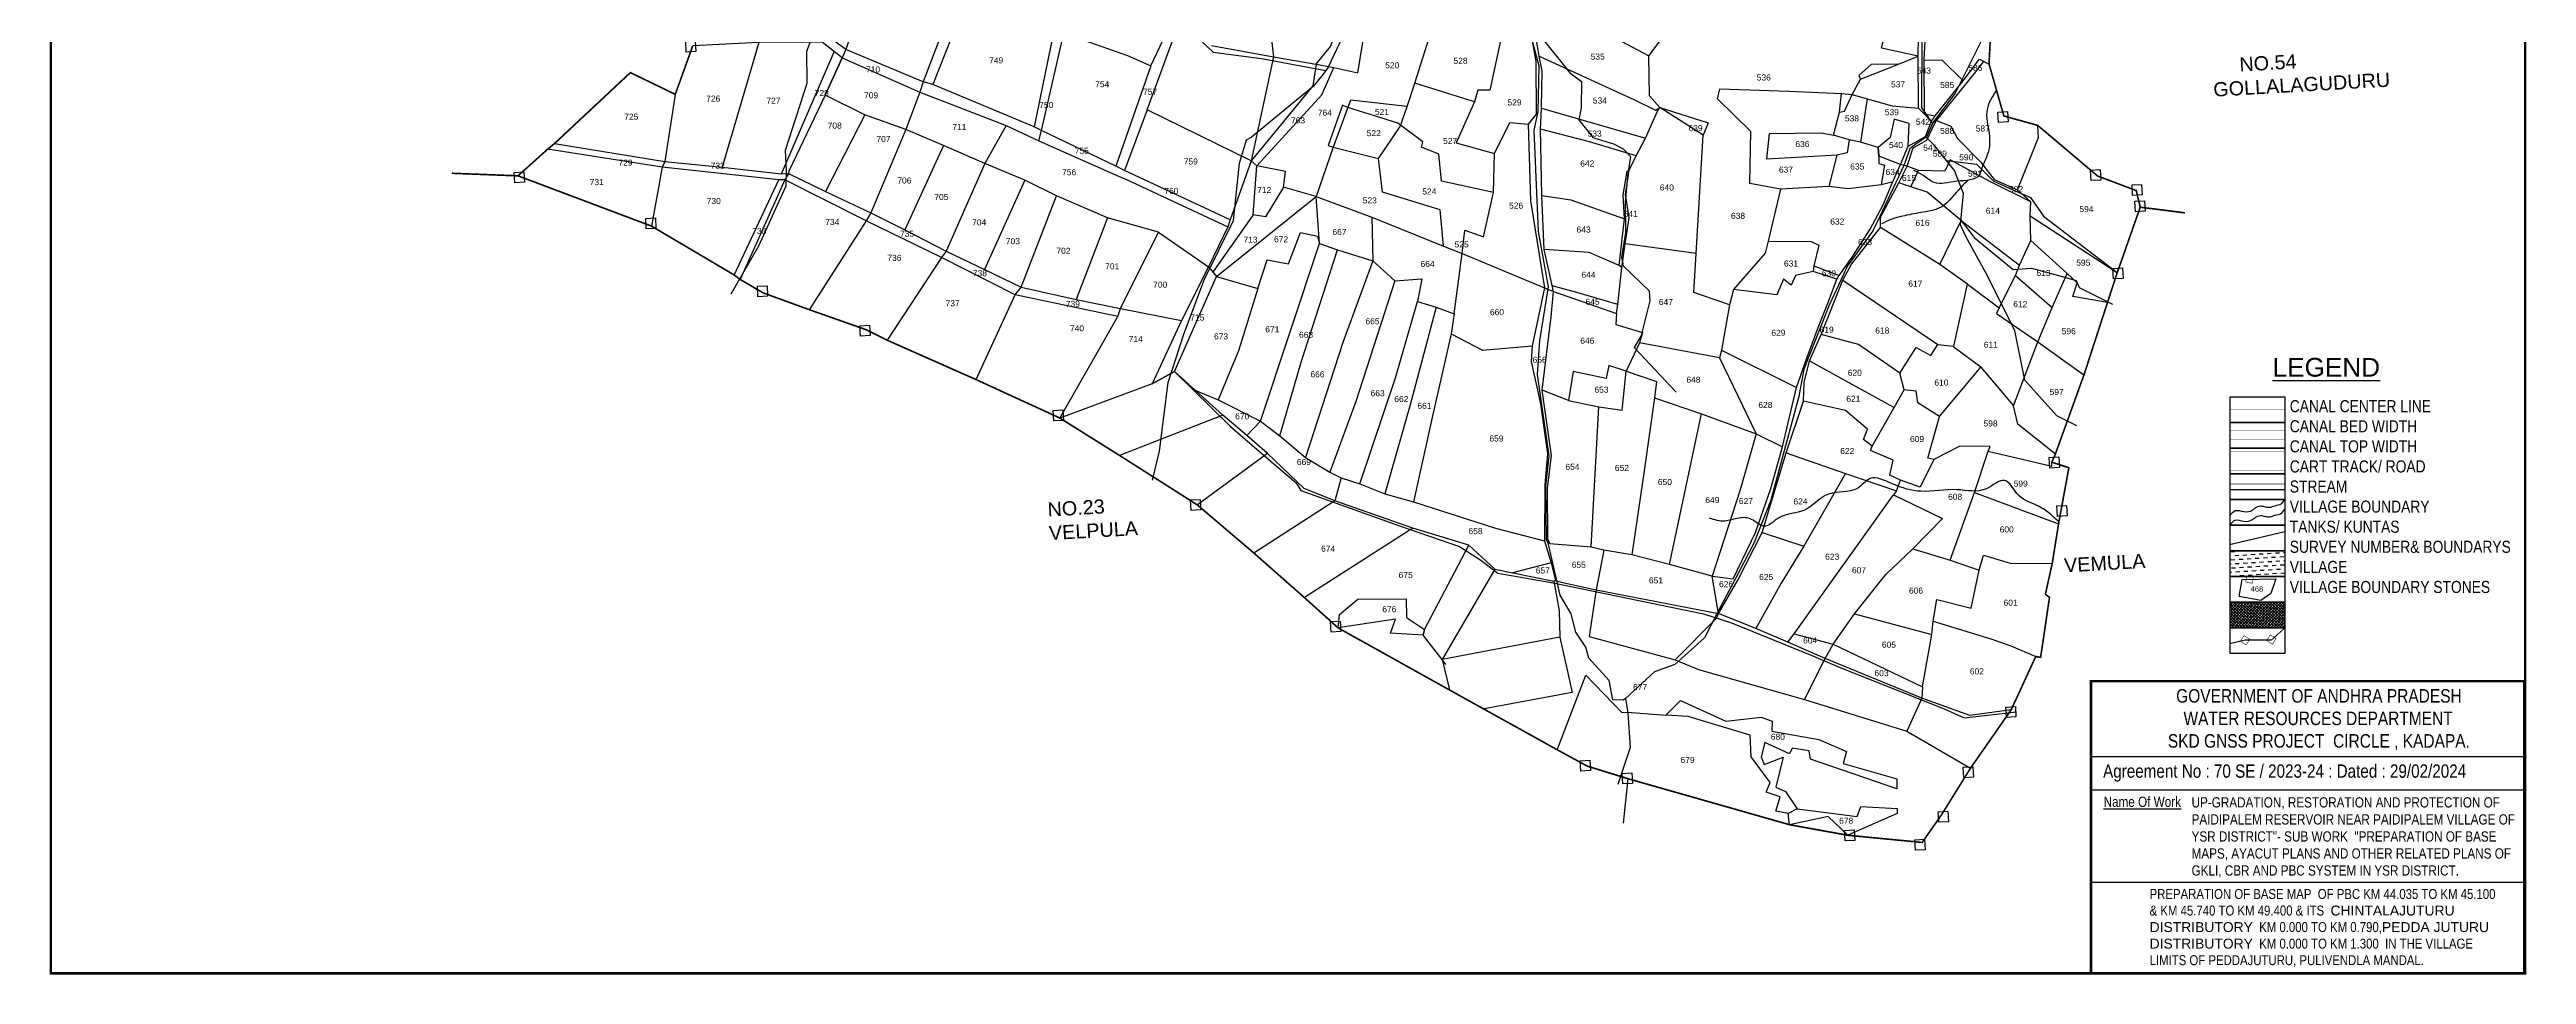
# Model space of a CAD drawing. Header units: inches. Extents: x 204001 to 210143, y 1590320 to 1597199.
# Drawn here: x 204001 to 210143, y 1590320 to 1592616 of the extents above; entities that cross this region are included whole.
import ezdxf
from ezdxf.enums import TextEntityAlignment as Align

# ---------------------------------------------------------------- set-up
doc = ezdxf.new("R2010")
doc.units = ezdxf.units.IN
doc.header["$LTSCALE"] = 15
doc.header["$MEASUREMENT"] = 0
doc.linetypes.add('ACAD_ISO02W100', pattern=[15, 12, -3])
doc.linetypes.add('HIDDEN2', pattern=[0.1875, 0.125, -0.0625])
for name, color, linetype in [('CANAL1', 7, 'Continuous'), ('FRAME 025', 7, 'Continuous'), ('PAPER SIZE', 5, 'Continuous'), ('PLOT NO', 7, 'Continuous'), ('PLOT NOS', 7, 'Continuous'), ('PLOTS', 7, 'Continuous'), ('ROADS', 1, 'Continuous'), ('STREAM', 4, 'Continuous'), ('TABLE', 7, 'Continuous'), ('tank', 4, 'Continuous'), ('text2', 7, 'Continuous'), ('TITLEBLOCK', 7, 'Continuous'), ('VILLAGE', 7, 'Continuous'), ('VILLAGE BOUNDARY', 5, 'Continuous'), ('VILLAGE BOUNDARY STONES', 1, 'Continuous'), ('VILLAGE BOUNDRY', 5, 'Continuous'), ('VILLAGE STONES', 240, 'Continuous')]:
    doc.layers.add(name, color=color, linetype=linetype)
doc.styles.add('A', font='arial.ttf')
doc.styles.add('ARIALN', font='ARIALN.TTF')
doc.styles.get("Standard").update_dxf_attribs({"font": 'arial.ttf'})
doc.linetypes.add('DOTS', pattern='A,1e-06,-3,["●",Standard,S=3,R=0,X=-1.25,Y=-1.25],-3', length=6.000001)

msp = doc.modelspace()

# ---------------------------------------------------------------- hatches: boundary and pattern name
at = {"layer": 'tank'}
h = msp.add_hatch(dxfattribs=at)
h.set_pattern_fill('DASH', color=256, scale=80.873786, angle=3.54054, style=0)
h.set_pattern_definition([(3.5405362, (-305289.117, 461760.44), (9.46563631, 10.7142203), [10.1092232, -10.1092232])])
h.paths.add_polyline_path([(209408, 1591371.4), (209543.8, 1591371.4), (209543.8, 1591307.7), (209408, 1591307.7)])
at = {"layer": 'VILLAGE', "linetype": 'Continuous'}
h = msp.add_hatch(dxfattribs=at)
h.set_pattern_fill('SACNCR', color=256, scale=54.320212, angle=1.53032, style=0)
h.set_pattern_definition([(46.53031993, (-305289.1175, 461760.4397), (-3.695837926, 3.503504088), []), (46.53031993, (-305285.518, 461760.536), (-3.695837926, 3.503504088), [0, -5.092519894])])
h.paths.add_polyline_path([(209408, 1591244), (209543.8, 1591244), (209543.8, 1591180.3), (209408, 1591180.3)])

# ---------------------------------------------------------------- linework, layer by layer
at = {"color": 5, "const_width": 5.82}
msp.add_lwpolyline([(204003.7, 1596785.8), (210140, 1596785.8), (210140, 1590323.1), (204003.7, 1590323.1)], close=True, dxfattribs=at)
at = {"layer": 'CANAL1', "color": 1, "linetype": 'HIDDEN2', "ltscale": 100, "const_width": 0.666, "elevation": 9.9}
msp.add_lwpolyline([(209408, 1591721.6), (209543.8, 1591721.6)], dxfattribs=at)
at = {"layer": 'CANAL1', "color": 5, "ltscale": 100, "const_width": 0.666}
for points, elevation in [([(209544.6, 1591670.8), (209408.8, 1591670.8)], 0.8), ([(209543.8, 1591647.9), (209408, 1591647.9)], 9.9)]:
    msp.add_lwpolyline(points, dxfattribs=dict(at, elevation=elevation))
at = {"layer": 'CANAL1', "color": 1, "ltscale": 100, "const_width": 0.666, "elevation": 9.9}
for points in [[(209543.8, 1591617.5), (209408, 1591617.5)], [(209543.8, 1591570.9), (209408, 1591570.9)]]:
    msp.add_lwpolyline(points, dxfattribs=at)
at = {"layer": 'FRAME 025', "lineweight": -3, "elevation": 9.1}
for points in [[(209062.8, 1590861.5), (210137.6, 1590861.5)], [(209062.4, 1590778.5), (210137.1, 1590778.5)], [(209060, 1590549.5), (210134.8, 1590549.5)]]:
    msp.add_lwpolyline(points, dxfattribs=at)
at = {"layer": 'PAPER SIZE', "color": 5, "const_width": 6.4, "elevation": 9.1}
msp.add_lwpolyline([(210137.6, 1590323.5), (209062.8, 1590323.5), (209062.8, 1591048.2), (210137.6, 1591048.2)], close=True, dxfattribs=at)
at = {"layer": 'PLOT NO', "elevation": 9.9}
for points in [[(209408, 1591753.4), (209543.8, 1591753.4), (209543.8, 1591689.7), (209408, 1591689.7)], [(209408, 1591689.7), (209543.8, 1591689.7), (209543.8, 1591626.1), (209408, 1591626.1)], [(209408, 1591626.1), (209543.8, 1591626.1), (209543.8, 1591562.4), (209408, 1591562.4)], [(209408, 1591562.4), (209543.8, 1591562.4), (209543.8, 1591498.7), (209408, 1591498.7)], [(209408, 1591498.7), (209543.8, 1591498.7), (209543.8, 1591435), (209408, 1591435)], [(209408, 1591435), (209543.8, 1591435), (209543.8, 1591371.4), (209408, 1591371.4)], [(209408, 1591371.4), (209543.8, 1591371.4), (209543.8, 1591307.7), (209408, 1591307.7)], [(209408, 1591307.7), (209543.8, 1591307.7), (209543.8, 1591244), (209408, 1591244)], [(209408, 1591244), (209543.8, 1591244), (209543.8, 1591180.3), (209408, 1591180.3)], [(209408, 1591180.3), (209543.8, 1591180.3), (209543.8, 1591116.7), (209408, 1591116.7)]]:
    msp.add_lwpolyline(points, close=True, dxfattribs=at)
msp.add_lwpolyline([(209430.7, 1591258.2), (209437.7, 1591300.2), (209521.5, 1591302.1), (209509.4, 1591265.3), (209484.1, 1591248.4), (209430.7, 1591258.2)], dxfattribs=at)
at = {"layer": 'PLOT NO', "color": 4}
for points in [[(209408, 1591459.3, 9.9), (209420.5, 1591471.3, 9.9), (209442.3, 1591468.8, 9.9), (209463.6, 1591472.8, 9.9), (209469.8, 1591477.9, 9.9), (209484.2, 1591482.8, 9.9), (209495.6, 1591480.9, 9.9), (209506.7, 1591479.8, 9.9), (209515.2, 1591482.5, 9.9), (209532.8, 1591487.2, 9.9), (209543.8, 1591498.7, 9.9)], [(209408, 1591435.5, 9.9), (209420.5, 1591447.5, 9.9), (209442.3, 1591444.9, 9.9), (209463.6, 1591449, 9.9), (209469.8, 1591454.1, 9.9), (209484.2, 1591459, 9.9), (209495.6, 1591457.1, 9.9), (209506.7, 1591455.9, 9.9), (209515.2, 1591458.6, 9.9), (209532.8, 1591463.4, 9.9), (209543.8, 1591474.9, 9.9)]]:
    msp.add_spline(points, degree=3, dxfattribs=at)
at = {"layer": 'PLOTS'}
for points in [[(208667.7, 1592437.7), (208649.5, 1592456.1), (208635, 1592469.9), (208634.3, 1592598.7), (208635, 1592647.6), (208625.8, 1592691.5), (208627, 1592849.3), (208625.8, 1592856.3), (208554.1, 1593085.2), (208489.7, 1593229.2), (208440.7, 1593281.1), (208287.9, 1593435.9), (208281, 1593445.4), (208217.1, 1593580.9), (208212.8, 1593593.7), (208184, 1593608.6), (208133, 1593659.2), (208081.5, 1593692.5)], [(207141.6, 1592579.1), (207177.3, 1592623.2), (207229.6, 1592760.3), (207275.8, 1592889.4), (207289.1, 1593000.8), (207360.7, 1593108.8), (207393.9, 1593162.9), (207468.3, 1593251.8), (207516.1, 1593314.3), (207554.6, 1593358.2), (207570.3, 1593397.1), (207581.9, 1593421.5), (207604.5, 1593457.5), (207615.2, 1593483.2), (207626, 1593506.3), (207632.4, 1593555.8)], [(207457.6, 1592127.9), (207449, 1592217.4), (207306.3, 1592261.8), (207295.9, 1592345.1), (207350.3, 1592424.4), (207367.7, 1592474.5), (207386.6, 1592531.7), (207422.2, 1592644.4), (207431.2, 1592673.7), (207471.2, 1592731.1), (207469.6, 1592766.5), (207492.7, 1592787.2), (207496, 1592847.4), (207507.5, 1592889.3), (207509.9, 1592909.7), (207475.2, 1592936), (207514.9, 1593059.3), (207540.8, 1593132.6), (207595.7, 1593245.5), (207605.2, 1593282.6), (207637.1, 1593290.5), (207557.2, 1593343.7)], [(206928.8, 1592192.9), (206666.6, 1592315.6), (206645.2, 1592325.8), (206460.4, 1592414.6), (206442.1, 1592424.1), (206190.9, 1592528.5), (206167.2, 1592535.1), (205975.2, 1592615.4), (205935.7, 1592644.9), (205973, 1592895.9), (206035.8, 1593168.7), (206047.2, 1593220.1)], [(206198.8, 1593162.5), (206068.6, 1592906.9), (206002.9, 1592699.4), (205975.2, 1592615.4), (205966.2, 1592594.6), (205924.5, 1592502.1), (205834.3, 1592313.8), (205833.2, 1592307.6), (205823.9, 1592292.5), (205713.7, 1592044.8)], [(206371.1, 1593034.3), (206282.9, 1592837.1), (206197.6, 1592615.7), (206167.2, 1592535.1), (206158.6, 1592509.6), (206124.4, 1592417.1), (206037.6, 1592210.3), (206025.9, 1592190.4), (205884.6, 1591970)], [(205789.1, 1592929.9), (205759.9, 1592633.2), (205668.9, 1592323.7)], [(206543.4, 1592904.5), (206490.4, 1592657.4), (206442.1, 1592424.1)], [(207367.7, 1592474.5), (207226.5, 1592489.8), (207184, 1592373.5), (207141.5, 1592251.1), (207060.6, 1592273.8), (207065.5, 1592312.6), (206994.7, 1592326.7), (206980.5, 1592339), (206722.7, 1592465.5), (206806, 1592693), (206800.6, 1592797.3), (206812, 1592847), (206841.7, 1592883.7), (206860.3, 1592877.6), (206892.2, 1592908.7)], [(206305.8, 1592830.1), (206270, 1592727.6), (206190.9, 1592528.5)], [(206453.7, 1592389.3), (206460.4, 1592414.6), (206516.3, 1592655.8), (206564.4, 1592889.3)], [(207071.9, 1592820.2), (207021.7, 1592717.1), (207035.6, 1592597.4)], [(206270, 1592727.6), (206490.4, 1592657.4), (206516.3, 1592655.8), (206674, 1592601), (206732.1, 1592575.1), (206793.7, 1592705.7)], [(207760.6, 1592708.7), (207966.3, 1592599.6)], [(207463.3, 1591089.2), (207454.1, 1591102.1), (207407.2, 1591162.1), (207326.1, 1591167.5), (207338.4, 1591201.6), (207196.2, 1591180.3), (207199.7, 1591213.6), (207244.8, 1591251.2), (207365.1, 1591252.7), (207365.8, 1591205.9), (207410.6, 1591176.6), (207407.2, 1591162.1), (207410.6, 1591176.6), (207519.9, 1591385.8), (207381.3, 1591427.8), (207188.4, 1591495.6), (207112, 1591525.9), (207020.8, 1591613.1), (206969.4, 1591657.9), (206910.6, 1591708), (206790.3, 1591816.8), (206735.2, 1591785.9), (206790.3, 1591816.8), (206894.5, 1592052), (207141.5, 1592251.1), (207279.7, 1592199.4), (207457.6, 1592127.9), (207503.7, 1592109.8), (207708.1, 1592023.8), (207730.2, 1592015.5), (207886.4, 1591960.5), (207890.1, 1591983.1), (207899.8, 1592074.9), (207907.7, 1592133.1), (207917.6, 1592198.3), (207908.9, 1592255.6), (207918.2, 1592316.2), (207935.4, 1592351.4), (207958.7, 1592395.9), (207988.4, 1592463), (207993.7, 1592471.4), (207968.5, 1592500.7), (207966.3, 1592599.6), (208009.4, 1592656.7)], [(207634.2, 1592634.7), (207639.6, 1592646.6), (207677.7, 1592637.2), (207686.4, 1592586.6), (207687.4, 1592455.5), (207667.7, 1592430.2), (207673, 1592239.8), (207708.1, 1592023.8), (207677.2, 1591880.1), (207675.2, 1591841), (207698.1, 1591736), (207715.2, 1591612.1), (207708.9, 1591535.2), (207708, 1591396.5), (207724.6, 1591341.5), (207735.6, 1591298), (207730.7, 1591296.2), (207744.1, 1591222.7), (207745.6, 1591157.4), (207776.5, 1591019.6), (207554.4, 1590978.8)], [(207886.4, 1591960.5), (207884.7, 1591933.4), (207950.9, 1591913.7), (207943.8, 1591887.6), (207910.2, 1591817.6), (207985.9, 1591791.5), (207980.4, 1591751), (207954.8, 1591570.3), (207924.6, 1591362), (207854.8, 1591373), (207823.4, 1591380.3), (207721.5, 1591389), (207716.1, 1591401.4), (207715.4, 1591527.2), (207724.9, 1591608.1), (207702.2, 1591769.9), (207724.1, 1591952.6), (207730.2, 1592015.5), (207707.2, 1592119), (207701.7, 1592253.4), (207697.6, 1592418.1), (207700.5, 1592469.8), (207702.2, 1592562.9), (207694.7, 1592598.8), (207685.2, 1592659)], [(208439.8, 1592460.1), (208452.2, 1592462.3), (208471.1, 1592504.3), (208491.8, 1592542.4), (208585.5, 1592579.4), (208634.3, 1592598.7), (208543.6, 1592618.9), (208545.2, 1592626), (208560, 1592677.7), (208570.2, 1592693.2), (208625.8, 1592691.5)], [(208651.5, 1592651.8), (208648.2, 1592590.1), (208649.5, 1592456.1), (208676.3, 1592451.2)], [(207035.6, 1592597.4), (206980.5, 1592339), (206928.8, 1592192.9), (206922.5, 1592175.4), (206874.8, 1592076.5), (206807.7, 1591942.9), (206735.2, 1591785.9), (206506, 1591701.1), (206649.6, 1591953), (206656.4, 1591973), (206750.9, 1592162.5), (206623.9, 1592198.1), (206497.6, 1592252.7), (206419.6, 1592291.4), (206319.8, 1592332.8), (206217.4, 1592377.1), (206124.4, 1592417.1), (206022.5, 1592453.5), (205924.5, 1592502.1), (205966.2, 1592594.6), (205916.4, 1592633.5), (205759.9, 1592633.2), (205595.7, 1592624.5)], [(205816.3, 1592306.7), (205946.8, 1592609.5)], [(205966.2, 1592594.6), (206158.6, 1592509.6), (206373.3, 1592427.1), (206453.7, 1592389.3), (206651.7, 1592301.5), (206671.6, 1592292.9), (206922.5, 1592175.4)], [(207599.7, 1592641.3), (207572, 1592515), (207542.4, 1592514.7), (207534, 1592485.7), (207488.8, 1592383.9), (207584, 1592357.5)], [(207694.7, 1592598.8), (207929.6, 1592491.7), (207982.8, 1592464.9), (207993.7, 1592471.4), (208113.8, 1592433.8), (208101.2, 1592403), (207993.7, 1592471.4)], [(207735.6, 1591298), (207749.3, 1591293.9), (207836.2, 1591274.7), (208139.5, 1591215.8), (208187.6, 1591299.1), (208247.3, 1591416.9), (208307, 1591614.6), (208350.1, 1591742.6), (208351.9, 1591789.6), (208364.8, 1591843.2), (208394.3, 1591908.4), (208447.8, 1592042.9), (208468.8, 1592083), (208541.2, 1592174.3), (208541.4, 1592199.8), (208586.5, 1592285.1), (208607.2, 1592325.9), (208621.8, 1592371.8), (208656.4, 1592391), (208676.1, 1592432.7), (208680.3, 1592439.1), (208774.5, 1592556.2), (208796.6, 1592585.4)], [(208031.6, 1591101.2), (208134.2, 1591204.5), (208139.5, 1591215.8), (208123.6, 1591308.7), (208175.4, 1591301.9), (208231.4, 1591416.8), (208269.5, 1591525.9), (208298.1, 1591630), (208333.2, 1591776.8), (208358.1, 1591850), (208386.3, 1591925.7), (208412.4, 1591990.3), (208433.1, 1592045.8), (208438.7, 1592055.2), (208470.7, 1592100.3), (208515.3, 1592169.8), (208547.4, 1592229.9), (208570.1, 1592284.3), (208591.1, 1592330), (208610, 1592375.6), (208652.9, 1592399.9), (208667.7, 1592437.7), (208676.3, 1592451.2), (208746.1, 1592538), (208786.3, 1592591.5), (208810.2, 1592579.6)], [(208648.2, 1592590.1), (208694.1, 1592588.8), (208746.1, 1592538)], [(206732.1, 1592575.1), (206645.2, 1592325.8)], [(207141.6, 1592579.1), (207133.7, 1592525.6), (206980.5, 1592339)], [(206985.8, 1592205.2), (206994.7, 1592326.7), (207155.6, 1592503.4), (207185.5, 1592570.6)], [(207534, 1592485.7), (207386.6, 1592531.7)], [(208585.5, 1592579.4), (208517.6, 1592578.1), (208487.4, 1592550.9), (208491.8, 1592542.4)], [(205552.5, 1592504.3), (205526.8, 1592337.7), (205519.8, 1592323.7), (205493.7, 1592177.3)], [(206722.7, 1592465.5), (206666.6, 1592315.6)], [(207581.4, 1592260.9), (207452.7, 1592288.6), (207446.1, 1592355.5), (207403.2, 1592373.1), (207406.1, 1592386.9), (207344.6, 1592432.7), (207217.5, 1592472.3), (207206.7, 1592477.6), (207171.5, 1592377.8), (207184, 1592373.5), (207295.9, 1592345.1)], [(207700.5, 1592469.8), (207958.7, 1592395.9)], [(208569.6, 1592286.6), (208542.4, 1592280.1), (208460.9, 1592269.7), (208413.4, 1592275.5), (208293.3, 1592269.4), (208216.9, 1592283.1), (208219.8, 1592412.5), (208137.1, 1592493.6), (208142.9, 1592517.8), (208313.8, 1592512), (208444.8, 1592506.4), (208471.1, 1592504.3), (208508.2, 1592493.4), (208569.7, 1592476), (208635, 1592469.9)], [(208508.2, 1592493.4), (208491.4, 1592386), (208463.7, 1592391.4), (208424.8, 1592403.2), (208439.8, 1592460.1), (208444.8, 1592506.4)], [(206022.5, 1592453.5), (205925.3, 1592263.3)], [(206373.3, 1592427.1), (206319.8, 1592332.8), (206224.5, 1592115.5), (206212.9, 1592099.2), (206078.2, 1591894.1)], [(206874.8, 1592076.5), (206894.5, 1592052), (206997.1, 1592022.4), (207020.4, 1592093.8), (207072.9, 1592083.6), (207103, 1592161.8), (207145, 1592152.8), (207149.7, 1592134), (207194.8, 1592118.8), (207282.2, 1592091), (207336.9, 1592041.4), (207403.6, 1592046.5), (207393.2, 1591990.4), (207439.5, 1591975.8), (207484.2, 1591959.7), (207503.7, 1592109.8), (207510.1, 1592166.9), (207557, 1592150.9), (207581.4, 1592260.9), (207584, 1592357.5), (207622, 1592434.8), (207667.7, 1592430.2)], [(207935.4, 1592351.4), (207819.3, 1592386.1), (207697.6, 1592418.1)], [(208166.4, 1591982.1), (208078.5, 1592012.7), (208083.9, 1592109.8), (208101.2, 1592403)], [(208463.7, 1592391.4), (208458.7, 1592359.1), (208433.1, 1592353.4), (208259.2, 1592343.1), (208266.1, 1592407.5), (208394.5, 1592409.2), (208424.8, 1592403.2)], [(208610, 1592375.6), (208612.3, 1592432.3), (208574.6, 1592442.8), (208565.4, 1592397.4), (208535.4, 1592372.2), (208536.6, 1592350.6), (208537, 1592333.1), (208551.2, 1592328.7), (208542.4, 1592280.1)], [(208680.3, 1592439.1), (208715.5, 1592425.5), (208731.7, 1592394.6), (208789, 1592336.8), (208823.3, 1592293), (208881.1, 1592267.4), (208913.7, 1592237.9)], [(208881.1, 1592267.4), (208933, 1592397), (208931, 1592427.3)], [(206649.6, 1591953), (206395.6, 1592006.9), (206212.9, 1592099.2), (206025.9, 1592190.4), (205823.9, 1592292.5), (205809.6, 1592292.3), (205519.8, 1592323.7), (205235.7, 1592367.9)], [(205253.4, 1592382.6), (205526.8, 1592337.7), (205668.9, 1592323.7), (205816.3, 1592306.7), (205833.2, 1592307.6), (205925.3, 1592263.3), (206037.6, 1592210.3), (206121.4, 1592168.4), (206224.5, 1592115.5), (206319.3, 1592069.4), (206410.1, 1592025.6), (206546.5, 1591994.9), (206656.4, 1591973), (206807.7, 1591942.9)], [(206217.4, 1592377.1), (206121.4, 1592168.4)], [(208433.1, 1592353.4), (208413.4, 1592275.5)], [(208520.6, 1591631.5), (208575.2, 1591727.5), (208600.2, 1591770.9), (208588.7, 1591812.1), (208629.8, 1591875.9), (208666.2, 1591855.9), (208682.9, 1591883.3), (208722.6, 1591879.8), (208757.2, 1592033.6), (208835.3, 1591974.5), (208875.5, 1592054.4), (208886, 1592080.5), (208913.9, 1592141.3), (208912.3, 1592203.1), (208913.7, 1592237.9), (208810.5, 1592288.8), (208714, 1592341.5), (208700.7, 1592313.8), (208635, 1592315.3), (208607.2, 1592325.9), (208591.1, 1592330), (208536.6, 1592350.6), (208535.4, 1592372.2), (208491.4, 1592386)], [(205698.9, 1592055.9), (205809.6, 1592292.3)], [(206419.6, 1592291.4), (206319.3, 1592069.4)], [(207893.1, 1592079.4), (207906.2, 1592195.4), (207903.2, 1592255), (207913.3, 1592313.7), (207918.2, 1592316.2)], [(208687.9, 1592082.4), (208741, 1592191.2), (208657, 1592261.2), (208616.7, 1592275.1), (208586.5, 1592285.1)], [(208616.7, 1592275.1), (208635, 1592315.3)], [(206298.4, 1591796.5), (206395.6, 1592006.9), (206410.1, 1592025.6), (206497.6, 1592252.7)], [(206969.4, 1591657.9), (207003.5, 1591693), (207149.7, 1592134), (207141.5, 1592251.1), (207060.6, 1592273.8), (207016.3, 1592200.1), (206985.8, 1592205.2), (206885, 1592062.1)], [(207701.7, 1592253.4), (207773.3, 1592242.6), (207906.2, 1592195.4)], [(208293.3, 1592269.4), (208262.2, 1592140.2), (208254.8, 1592110.4), (208176.3, 1592019.8), (208166.4, 1591982.1), (208147.2, 1591869.9), (208141.5, 1591850.4), (207943.8, 1591887.6)], [(206623.9, 1592198.1), (206546.5, 1591994.9)], [(206750.9, 1592162.5), (206874.8, 1592076.5)], [(207279.7, 1592199.4), (207282.2, 1592091), (207207.5, 1591888.9), (207115.5, 1591602.9)], [(208757.2, 1592033.6), (208687.9, 1592082.4), (208541.2, 1592174.3)], [(208741, 1592191.2), (208886, 1592080.5)], [(208912.3, 1592203.1), (209128.2, 1592062)], [(207051.4, 1591657.1), (207104.6, 1591839.8), (207194.8, 1592118.8)], [(207899.8, 1592074.9), (207893.1, 1592079.4), (207819.1, 1592112.1), (207707.2, 1592119)], [(208083.9, 1592109.8), (207907.7, 1592133.1)], [(208262.2, 1592140.2), (208368.8, 1592139.1), (208388.3, 1592130.1), (208376.1, 1592079), (208374.4, 1592065)], [(208789.8, 1591827.4), (208871, 1591731.7), (208931, 1591890), (208967.2, 1591975), (209003.8, 1592059.4), (208913.9, 1592141.3)], [(207336.9, 1592041.4), (207240.1, 1591742.4), (207175.9, 1591566.4)], [(208433.1, 1592045.8), (208374.4, 1592065), (208330, 1592055.1), (208319.4, 1592030.6), (208300.2, 1592045.4), (208284, 1592006.6), (208176.3, 1592019.8)], [(208376.1, 1592079), (208438.7, 1592055.2)], [(208447.8, 1592042.9), (208682.9, 1591883.3)], [(208875.5, 1592054.4), (208967.2, 1591975)], [(209104.1, 1591988.2), (209017.7, 1592002.4), (209029.1, 1592036.3), (209003.8, 1592059.4)], [(206997.1, 1592022.4), (206949.2, 1591868.1), (206898.8, 1591746.6)], [(207249.6, 1591537.9), (207338.2, 1591800.6), (207393.2, 1591990.4)], [(207439.5, 1591975.8), (207374.9, 1591733.9), (207312, 1591513.4)], [(207890.1, 1591983.1), (207788.5, 1592012.2), (207726.9, 1592029.3)], [(208835.3, 1591974.5), (208829.1, 1591960.7), (208931, 1591890), (209045.7, 1591808.1)], [(207484.2, 1591959.7), (207476.2, 1591909.8), (207429.1, 1591702.1), (207383.2, 1591493.2)], [(207476.2, 1591909.8), (207554.3, 1591869.8), (207677.2, 1591880.1)], [(208588.7, 1591812.1), (208486.9, 1591883.2), (208394.3, 1591908.4)], [(208141.5, 1591850.4), (208232.4, 1591661.8), (208193.2, 1591522.6), (208123.6, 1591308.7)], [(208147.2, 1591869.9), (208333.2, 1591776.8)], [(208687.1, 1591704.6), (208789.8, 1591827.4), (208724.2, 1591875.9), (208722.6, 1591879.8)], [(207823.4, 1591380.3), (207843, 1591729.1), (207900.6, 1591721), (207910.2, 1591817.6), (207867.3, 1591831.8), (207861.1, 1591799.4), (207779.4, 1591816.9), (207767.1, 1591745), (207702.2, 1591769.9)], [(208364.8, 1591843.2), (208575.2, 1591727.5)], [(206835.1, 1591773.1), (206898.8, 1591746.6), (207003.5, 1591693), (207051.4, 1591657.1), (207115.5, 1591602.9), (207175.9, 1591566.4), (207203.6, 1591552.3), (207249.6, 1591537.9), (207312, 1591513.4), (207383.2, 1591493.2), (207586.3, 1591428.1), (207708, 1591396.5)], [(207767.1, 1591745), (207843, 1591729.1)], [(207980.4, 1591751), (208097.2, 1591711.3), (208232.4, 1591661.8), (208298.1, 1591630)], [(208580.4, 1591520.1), (208590.5, 1591547.3), (208564.2, 1591559.6), (208572.9, 1591596.3), (208516.4, 1591620.7), (208520.6, 1591631.5), (208498.8, 1591648), (208508.5, 1591673.2), (208454.3, 1591719.7), (208350.1, 1591742.6)], [(208714.1, 1591348.2), (208774.6, 1591516.5), (208808.2, 1591618.7), (208813, 1591630.5), (208738, 1591631.6), (208673.6, 1591598.6), (208658.2, 1591601.7), (208687.1, 1591704.6), (208633.7, 1591738.4), (208629.8, 1591767.5), (208600.2, 1591770.9)], [(208808.2, 1591618.7), (208965.8, 1591582), (208966, 1591591.6), (208974.7, 1591611.7), (208881.9, 1591685.9), (208871, 1591731.7)], [(206910.6, 1591708), (206654.4, 1591608.1)], [(208017.7, 1591337.8), (208097.2, 1591711.3)], [(207020.8, 1591613.1), (206847.1, 1591485.5)], [(208307, 1591614.6), (208454, 1591563.2), (208580.4, 1591520.1), (208573.7, 1591510.3), (208694.8, 1591452), (208621.5, 1591376.9), (208714.1, 1591348.2), (208785.7, 1591323.6), (208796.8, 1591361.2), (208862.3, 1591341.3), (208966.9, 1591339.9)], [(207203.6, 1591552.3), (207188.4, 1591495.6), (206987.2, 1591366.1)], [(208454, 1591563.2), (208350.7, 1591382.8), (208294.5, 1591291.5), (208232.2, 1591178.7)], [(208673.6, 1591598.6), (208639.8, 1591529.4), (208590.5, 1591547.3)], [(208311.3, 1591145.1), (208327.1, 1591165.5), (208573.7, 1591510.3)], [(208774.6, 1591516.5), (208982.6, 1591438.2)], [(207381.3, 1591427.8), (207112.6, 1591255.4)], [(208247.3, 1591416.9), (208350.7, 1591382.8)], [(207519.9, 1591385.8), (207585, 1591326.4), (207730.7, 1591296.2)], [(207854.8, 1591373), (207836.2, 1591274.7), (207818.6, 1591158.9), (208031.6, 1591101.2)], [(208123.6, 1591308.7), (208017.7, 1591337.8), (207924.6, 1591362)], [(208352.8, 1591002.4), (208404.3, 1591104.1), (208423.9, 1591139.7), (208476.8, 1591215.5), (208554.6, 1591312.6), (208621.5, 1591376.9)], [(207585, 1591326.4), (207454.1, 1591102.1)], [(207724.6, 1591341.5), (207628.4, 1591316.8)], [(208645.4, 1591034.4), (208668.4, 1591163.8), (208671.5, 1591197.4), (208680.8, 1591250.8), (208766.1, 1591228.9), (208785.7, 1591323.6)], [(208865.3, 1590977.3), (208762.6, 1590963.3), (208643.4, 1591006.3), (208404.3, 1591104.1), (208311.3, 1591145.1), (208232.2, 1591178.7), (208139.5, 1591215.8)], [(208476.8, 1591215.5), (208668.4, 1591163.8)], [(208671.5, 1591197.4), (208815, 1591152.8), (208864.3, 1591135.8), (208926.1, 1591109.3)], [(207745.6, 1591157.4), (207454.1, 1591102.1), (207472, 1591026.5)], [(208327.1, 1591165.5), (208423.9, 1591139.7), (208645.4, 1591034.4), (208643.4, 1591006.3), (208606.6, 1590924.1)], [(207739.6, 1590877.8), (207793.8, 1591020.3), (207810.7, 1591063.3), (207899.5, 1590970), (207912.6, 1590970.8), (208008.9, 1590963.8), (208045, 1591000.3), (208157.7, 1590948.5), (208244.8, 1590959.1), (208272.4, 1590948.8), (208271.3, 1590924.3), (208388.4, 1590903.5), (208456.6, 1590873.6), (208448.5, 1590843.4), (208581.7, 1590806), (208581.9, 1590780.9), (208367.7, 1590854.4), (208364, 1590875.5), (208322.2, 1590881.9), (208315.5, 1590867.7), (208254.3, 1590896.2), (208245.1, 1590860.6), (208252.5, 1590841.6), (208299.7, 1590859.9), (208281.4, 1590785), (208305.8, 1590774.5), (208334.6, 1590731), (208312.1, 1590719.7), (208281.7, 1590725.5), (208292.2, 1590761.2), (208257.5, 1590772.4), (208267.9, 1590796.5), (208220.8, 1590860.7), (208218.2, 1590914.1), (208127, 1590941.7), (208064.3, 1590960.8), (208008.9, 1590963.8)], [(208031.6, 1591101.2), (208089.6, 1591076.8), (208352.8, 1591002.4), (208606.6, 1590924.1), (208764.4, 1590832.3)], [(208334.6, 1590731), (208483.4, 1590711.9), (208492.4, 1590737.3), (208582.2, 1590732.4), (208582.2, 1590719.7), (208460, 1590665.7), (208411.5, 1590712.1), (208315.6, 1590691.9), (208312.1, 1590719.7)]]:
    msp.add_lwpolyline(points, dxfattribs=at)
at = {"layer": 'PLOTS', "color": 11}
msp.add_lwpolyline([(206882, 1592625.2), (207035.6, 1592597.4), (207141.6, 1592579.1), (207185.5, 1592570.6), (207245.4, 1592557.6), (207257.7, 1592633.8)], dxfattribs=at)
at = {"layer": 'ROADS'}
for points in [[(207632.2, 1593495.2), (207588.1, 1593419.6), (207572.6, 1593384.5), (207551.8, 1593346.8), (207474.8, 1593254), (207395.4, 1593144.8), (207314, 1593010.6), (207289.5, 1592910.6), (207244.3, 1592785.7), (207199.3, 1592631.3), (207171.7, 1592571.6), (207159, 1592554.2), (207134.7, 1592523.9), (206981.1, 1592397.9)], [(205606.6, 1592926.5), (205655.9, 1592922), (205728.4, 1592946.7), (205813, 1593014.6), (205889.1, 1593123.3), (205994.4, 1593194.7), (206007.3, 1593215.6), (206030.6, 1593207), (206171.1, 1593163.7), (206302.5, 1593109.4), (206332, 1593079.8), (206394.4, 1592996.8), (206507.8, 1592913), (206632.8, 1592827.8), (206728.1, 1592746.5), (206822.3, 1592668.3), (206886.3, 1592609.1), (207006.1, 1592593.5), (207165.4, 1592563.3)], [(205690.7, 1592009.7), (205760, 1592128.2), (205827.2, 1592277.3), (205828.3, 1592315.3), (205825.8, 1592366.2), (205879.3, 1592531.8), (205878.9, 1592611.9), (205910.1, 1592694.4), (205944.9, 1592766.8), (205964.2, 1592928.9), (205952.5, 1593028.5), (205971.8, 1593087.8), (205987.6, 1593127.5), (205994.1, 1593200.1)], [(208494.1, 1593235.1), (208521.6, 1593166.6), (208549.6, 1593104.3), (208587.5, 1592996), (208628.8, 1592861.3), (208632.4, 1592773.2), (208633.7, 1592700.2), (208643.8, 1592648.5), (208643.2, 1592470.8), (208669.8, 1592432.4), (208725.5, 1592504.7), (208819, 1592691.9)], [(207668.9, 1592671.9), (207703.7, 1592641.1), (207770.7, 1592557.6), (207799.8, 1592536.6), (207799.2, 1592470.8), (207793.4, 1592441.4), (207828, 1592397.5), (207881.1, 1592380.5), (207904.2, 1592368.4), (207920.9, 1592350), (207913.7, 1592301), (207907.6, 1592236.1), (207908.7, 1592160.3), (207898.6, 1592101), (207902.7, 1592078.6), (207967.7, 1592016.9), (207969.2, 1591992), (207947.3, 1591906.1), (207930.5, 1591875.9), (208034.7, 1591765.1)], [(207909, 1591004.8), (207909, 1591004.8), (207902.6, 1591000.7), (207877.1, 1591001.6), (207867.9, 1591050.1), (207818.1, 1591105), (207810.7, 1591132.3), (207785.6, 1591170.1), (207774.3, 1591215.3), (207746.8, 1591261.8), (207716.9, 1591391.7), (207713.3, 1591399), (207710.9, 1591532.3), (207719.6, 1591607), (207690.5, 1591808.9), (207696.1, 1591893.7), (207717.5, 1592026.6), (207692.7, 1592163.6), (207682.2, 1592414.3), (207692.4, 1592461.6), (207694.3, 1592574), (207669.3, 1592670)], [(208669.8, 1592432.4), (208655.2, 1592398.7), (208626, 1592379.4), (208614, 1592368.9), (208598.6, 1592327.4), (208539.2, 1592201.3), (208522.4, 1592165.5), (208459.6, 1592079), (208414.1, 1591981.2), (208351.2, 1591822.1), (208339, 1591754.3), (208269, 1591497.6), (208227.6, 1591391.9), (208188.7, 1591317.1), (208137, 1591218.4), (208105, 1591155.3), (208031, 1591089.6), (207981.1, 1591071.3), (207909, 1591004.8), (207914.7, 1590969.9), (207920.5, 1590883.5), (207889.8, 1590791.7)], [(209027.7, 1591681.7), (208978.2, 1591706.8), (208898.8, 1591795.4), (208874.5, 1591918.7), (208802, 1592061.7), (208752.9, 1592151.6), (208739.9, 1592180.5), (208746.8, 1592258.1), (208724.4, 1592315.3), (208704.5, 1592340.3), (208675.1, 1592377.8), (208652.9, 1592399.9)], [(206736.1, 1591547.3), (206753.4, 1591618.6), (206775.1, 1591788.9), (206813.9, 1591908.8), (206864.7, 1592045.3), (206936.9, 1592191.4), (206951.8, 1592333.3), (206969.3, 1592391.2), (206981.1, 1592397.9)], [(208704.5, 1592340.3), (208778.8, 1592331.4), (208820.9, 1592289.5), (208869.5, 1592267.5), (208913.2, 1592248.5), (208945.4, 1592201.7), (209128.2, 1592062)], [(208741, 1592191.2), (208773.2, 1592149.3), (208870.1, 1592069.6), (208915.7, 1592072.6), (209000.7, 1592050), (209026, 1592042.5), (209034.1, 1592025.1), (209116.5, 1591983.7)], [(206790.3, 1591816.8), (206929.3, 1591680.2), (207024.9, 1591597.1), (207091.9, 1591540.6), (207104.1, 1591520.9), (207348.3, 1591433.9), (207497.3, 1591382), (207550.4, 1591348.4), (207592.4, 1591316.2), (207729.1, 1591291.9), (208102.5, 1591215.5), (208172, 1591193.1), (208374.9, 1591110), (208438.4, 1591083.2), (208698.9, 1590979.6), (208748.6, 1590957), (208878.3, 1590972.2)]]:
    msp.add_lwpolyline(points, dxfattribs=at)
at = {"layer": 'ROADS', "ltscale": 0.15, "const_width": 1.33, "elevation": 9.9}
msp.add_lwpolyline([(209408, 1591537.2), (209543.8, 1591537.2)], dxfattribs=at)
at = {"layer": 'ROADS', "linetype": 'DOTS', "ltscale": 0.5, "elevation": 9.9}
msp.add_lwpolyline([(209408, 1591523.9), (209543.8, 1591523.9)], dxfattribs=at)
at = {"layer": 'STREAM'}
for points in [[(208829.8, 1592515.4), (208805.4, 1592466.9), (208810.5, 1592406.3), (208809.5, 1592366.3), (208791.7, 1592319.3), (208786.4, 1592304.6), (208730.2, 1592288.7), (208673.9, 1592285.4), (208645.7, 1592303.8), (208623.9, 1592315.2)], [(208757.3, 1592290.6), (208735.3, 1592267.7), (208685.9, 1592221.6), (208652.5, 1592213.1), (208606.4, 1592204.3), (208566.6, 1592193.7), (208543.4, 1592183)], [(208982, 1591445), (208933.1, 1591482.3), (208884.2, 1591508.9), (208848.8, 1591546), (208803.6, 1591525.8), (208730.7, 1591523.3), (208641.7, 1591519.3), (208569.7, 1591538), (208515.7, 1591550.8), (208483.8, 1591526.5), (208412.3, 1591512.4), (208352.6, 1591472.6), (208289.2, 1591453.4), (208252, 1591432.6), (208221.6, 1591449.5), (208190.2, 1591452.9), (208154.7, 1591445.3), (208117.2, 1591452.5)]]:
    msp.add_spline(points, degree=3, dxfattribs=at)
at = {"layer": 'VILLAGE BOUNDARY', "const_width": 4}
msp.add_lwpolyline([(208815.2, 1592675.5), (208810.2, 1592579.6), (208847, 1592450.7), (208931, 1592427.3), (209079.1, 1592301.9), (209175.3, 1592265.5), (209185.2, 1592224.3), (209295.9, 1592210.3), (209185.2, 1592224.3), (209128.2, 1592062), (209104.1, 1591988.2), (209045.7, 1591808.1), (208974.7, 1591611.7), (208966, 1591591.6), (209008.2, 1591577.7), (208982.6, 1591438.2), (208966.9, 1591339.9), (208950, 1591263.7), (208960.2, 1591256.1), (208938.2, 1591107.2), (208926.1, 1591109.3), (208865.3, 1590977.3), (208764.4, 1590832.3), (208692.9, 1590717.2), (208644.5, 1590647.9), (208460, 1590665.7), (208315.6, 1590691.9), (207915.4, 1590805.9), (207814.3, 1590837.2), (207739.6, 1590877.8), (207472, 1591026.5), (207196.2, 1591180.3), (207112.6, 1591255.4), (206987.2, 1591366.1), (206847.1, 1591485.5), (206654.4, 1591608.1), (206506, 1591701.1), (206298.4, 1591796.5), (206078.2, 1591894.1), (206027.2, 1591919.8), (205884.6, 1591970), (205769.7, 1592012), (205713.7, 1592044.8), (205698.9, 1592055.9), (205493.7, 1592177.3), (205162.5, 1592302.1), (204998.4, 1592308.5), (205162.5, 1592302.1), (205235.7, 1592367.9), (205253.4, 1592382.6), (205441.2, 1592558.3), (205552.5, 1592504.3), (205595.7, 1592624.5)], dxfattribs=at)
at = {"layer": 'VILLAGE BOUNDARY'}
msp.add_lwpolyline([(207914.7, 1590805.9), (207902.7, 1590695.7)], dxfattribs=at)
at = {"layer": 'VILLAGE BOUNDARY STONES'}
for points in [[(205578.3, 1592635.2), (205602.2, 1592636.6), (205603.7, 1592610.6), (205579.8, 1592609.2)], [(208832.4, 1592460.5), (208856.3, 1592461.8), (208857.8, 1592435.9), (208833.9, 1592434.5)], [(205153.1, 1592310.7), (205177, 1592312.1), (205178.5, 1592286.1), (205154.6, 1592284.8)], [(209062, 1592316.2), (209085.9, 1592317.5), (209087.4, 1592291.6), (209063.5, 1592290.2)], [(209164.8, 1592279.6), (209188.7, 1592281), (209190.2, 1592255), (209166.3, 1592253.7)], [(209172, 1592239), (209195.9, 1592240.3), (209197.4, 1592214.4), (209173.5, 1592213)], [(205479.2, 1592196.4), (205503.1, 1592197.8), (205504.6, 1592171.8), (205480.7, 1592170.4)], [(209117.1, 1592072.3), (209141, 1592073.7), (209142.5, 1592047.7), (209118.6, 1592046.3)], [(205756.1, 1592028), (205780, 1592029.4), (205781.4, 1592003.4), (205757.5, 1592002.1)], [(206010.1, 1591930.1), (206034, 1591931.5), (206035.5, 1591905.5), (206011.6, 1591904.1)], [(206489.7, 1591719.8), (206513.6, 1591721.2), (206515.1, 1591695.2), (206491.2, 1591693.9)], [(208959.4, 1591603), (208983.3, 1591604.4), (208984.7, 1591578.4), (208960.9, 1591577)], [(206830.4, 1591497.8), (206854.3, 1591499.2), (206855.8, 1591473.2), (206831.9, 1591471.8)], [(208978.7, 1591483), (209002.5, 1591484.3), (209004, 1591458.4), (208980.1, 1591457)], [(207177.2, 1591195.8), (207201.1, 1591197.2), (207202.6, 1591171.2), (207178.7, 1591169.9)], [(208851.7, 1590983.9), (208875.6, 1590985.3), (208877.1, 1590959.3), (208853.2, 1590957.9)], [(207796.6, 1590850.8), (207820.5, 1590852.1), (207822, 1590826.2), (207798.1, 1590824.8)], [(207900.6, 1590819), (207924.5, 1590820.4), (207926, 1590794.4), (207902.1, 1590793.1)], [(208746.5, 1590834.5), (208770.4, 1590835.8), (208771.9, 1590809.9), (208748, 1590808.5)], [(208684.4, 1590723.9), (208708.3, 1590725.3), (208709.8, 1590699.3), (208685.9, 1590697.9)], [(208451.9, 1590677.5), (208475.8, 1590678.8), (208477.3, 1590652.9), (208453.4, 1590651.5)], [(208626.6, 1590654.4), (208650.5, 1590655.8), (208652, 1590629.8), (208628.1, 1590628.4)]]:
    msp.add_lwpolyline(points, close=True, dxfattribs=at)
at = {"layer": 'VILLAGE BOUNDRY', "linetype": 'ACAD_ISO02W100', "ltscale": 2, "const_width": 2.66, "elevation": 9.9}
for points in [[(209408, 1591387.2), (209543.8, 1591419.1)], [(209408, 1591141.4), (209445.5, 1591150.2), (209510.5, 1591150.2), (209543.8, 1591180.3)]]:
    msp.add_lwpolyline(points, dxfattribs=at)
at = {"layer": 'VILLAGE STONES', "const_width": 1.35}
for points, elevation in [([(209448.8, 1591309.8), (209465.6, 1591308), (209463.8, 1591291.2), (209447, 1591293)], 0.8), ([(209433.4, 1591147.1), (209442.6, 1591161.2), (209456.8, 1591152.1), (209447.6, 1591137.9)], 9.9), ([(209498.7, 1591149), (209507.9, 1591163.2), (209522.1, 1591154), (209512.9, 1591139.8)], 9.9)]:
    msp.add_lwpolyline(points, close=True, dxfattribs=dict(at, elevation=elevation))

# ---------------------------------------------------------------- texts
at = {"layer": 'PLOT NO'}
msp.add_text('468', height=13.31, rotation=358.68771, dxfattribs=at).set_placement((209474.6, 1591277, 9.9), align=Align.MIDDLE_CENTER)
at = {"layer": 'PLOT NOS'}
for s, p in [('749', (206330.8, 1592581.1)), ('754', (206593.7, 1592522)), ('750', (206454.9, 1592470.3)), ('757', (206712.5, 1592503.1)), ('764', (207145.9, 1592451.5)), ('763', (207079.2, 1592432.2)), ('755', (206543, 1592356.9)), ('759', (206813.4, 1592330.3)), ('756', (206511.7, 1592303.6)), ('760', (206765.2, 1592257.2))]:
    msp.add_text(s, height=15, dxfattribs=at).set_placement(p)
for s, p in [('520', (207330.4, 1592576.4)), ('528', (207499.7, 1592587.6)), ('535', (207839.8, 1592598)), ('710', (206042.9, 1592566.1)), ('536', (208251.8, 1592546.2)), ('537', (208584.6, 1592529.2)), ('543', (208648.7, 1592563.3)), ('585', (208706.5, 1592527.4)), ('586', (208776.4, 1592570)), ('726', (205646.7, 1592493.8)), ('727', (205795.9, 1592488.6)), ('728', (205915.7, 1592507.6)), ('709', (206038.1, 1592501.9)), ('521', (207304.8, 1592460.7)), ('529', (207633.6, 1592484.3)), ('534', (207845.3, 1592489)), ('539', (208569.2, 1592460)), ('725', (205443.4, 1592448.9)), ('708', (205947.9, 1592426.8)), ('707', (206068.7, 1592393.3)), ('711', (206256.8, 1592423.4)), ('522', (207284.5, 1592408.1)), ('533', (207832.3, 1592407)), ('639', (208082.6, 1592420.5)), ('538', (208470.3, 1592444.7)), ('542', (208646.3, 1592436.1)), ('588', (208706.5, 1592413.7)), ('587', (208794.7, 1592419.6)), ('729', (205429.2, 1592334.8)), ('527', (207474, 1592388.7)), ('642', (207814, 1592332.7)), ('636', (208347.5, 1592381)), ('540', (208579.5, 1592378.5)), ('541', (208664.5, 1592372)), ('589', (208688.1, 1592357.2)), ('590', (208753.8, 1592348.1)), ('731', (205357.8, 1592286.5)), ('732', (205657.8, 1592327.3)), ('706', (206120.5, 1592290.5)), ('640', (208011.4, 1592273.2)), ('637', (208306.8, 1592317.5)), ('635', (208483.5, 1592325.3)), ('634', (208571.2, 1592311.8)), ('615', (208611.7, 1592296.9)), ('591', (208775.4, 1592307.5)), ('592', (208877.4, 1592269.1)), ('730', (205647.9, 1592239.7)), ('705', (206212.3, 1592249.5)), ('712', (207012.9, 1592266.9)), ('523', (207274.7, 1592241.2)), ('524', (207422.3, 1592263.3)), ('526', (207637.7, 1592228.3)), ('641', (207921.8, 1592207.8)), ('614', (208819.8, 1592215.5)), ('594', (209051.7, 1592219.6)), ('733', (205760.8, 1592165.4)), ('734', (205941.9, 1592187.6)), ('735', (206127.3, 1592158.5)), ('704', (206306.1, 1592186.6)), ('667', (207199.5, 1592162.6)), ('643', (207804.9, 1592168.9)), ('638', (208187.8, 1592202.9)), ('632', (208434, 1592188.6)), ('616', (208645.4, 1592185.5)), ('736', (206095.9, 1592098.6)), ('703', (206389.7, 1592140)), ('702', (206515, 1592116.1)), ('713', (206978.9, 1592143.5)), ('672', (207054.7, 1592144.8)), ('525', (207502.4, 1592132.1)), ('631', (208319.2, 1592084.6)), ('633', (208502.9, 1592137.8)), ('595', (209044, 1592086.8)), ('738', (206307.9, 1592060.5)), ('701', (206636, 1592077.5)), ('700', (206755, 1592032.1)), ('664', (207418.1, 1592083.5)), ('644', (207816.9, 1592056.6)), ('630', (208413.2, 1592060.3)), ('617', (208627.5, 1592034.8)), ('613', (208945.4, 1592061)), ('737', (206240.3, 1591985.9)), ('739', (206538.4, 1591984.4)), ('660', (207590.1, 1591963.8)), ('645', (207827.1, 1591989.6)), ('647', (208009, 1591989.2)), ('612', (208887.8, 1591983.7)), ('740', (206548.7, 1591923.7)), ('715', (206846.9, 1591950.6)), ('673', (206905.9, 1591903.8)), ('671', (207033, 1591921.3)), ('668', (207116.7, 1591907.7)), ('665', (207281.4, 1591941.3)), ('629', (208288, 1591912.7)), ('619', (208407.6, 1591920.4)), ('618', (208545.6, 1591918.3)), ('596', (209007.9, 1591916.6)), ('714', (206694.3, 1591897)), ('656', (207695.9, 1591845.7)), ('646', (207814.2, 1591893.1)), ('611', (208814.7, 1591883)), ('666', (207144.9, 1591809.6)), ('648', (208077.3, 1591796.1)), ('620', (208477.4, 1591813.4)), ('610', (208692.1, 1591789.2)), ('663', (207294.1, 1591762.6)), ('662', (207352.9, 1591748.3)), ('661', (207410.2, 1591731.4)), ('653', (207849.3, 1591771.5)), ('628', (208255.7, 1591733.6)), ('621', (208473.8, 1591748.9)), ('597', (208977.9, 1591765.7)), ('670', (206958.4, 1591705.5)), ('598', (208814.1, 1591687.7)), ('659', (207588.9, 1591650.3)), ('622', (208458.7, 1591619.3)), ('609', (208631.7, 1591649)), ('669', (207111.4, 1591592)), ('654', (207777.4, 1591580)), ('652', (207899.9, 1591577.3)), ('650', (208006.5, 1591542.4)), ('599', (208888.7, 1591538.4)), ('649', (208124.2, 1591497.7)), ('627', (208207.4, 1591495.1)), ('624', (208342.7, 1591494.1)), ('608', (208726.1, 1591505.6)), ('658', (207536.9, 1591420.5)), ('600', (208854.1, 1591424.6)), ('674', (207171.5, 1591377.1)), ('623', (208421.4, 1591357)), ('675', (207363.6, 1591311.4)), ('657', (207703.8, 1591322.8)), ('655', (207792.9, 1591337.1)), ('651', (207984.3, 1591298.3)), ('626', (208158.1, 1591288.8)), ('625', (208257.7, 1591306.6)), ('607', (208487.8, 1591323.5)), ('676', (207323.2, 1591226.7)), ('606', (208629.2, 1591272.9)), ('601', (208863.7, 1591242.9)), ('604', (208366.6, 1591149.2)), ('605', (208562, 1591138.7)), ('603', (208543.6, 1591068.1)), ('602', (208780.1, 1591072.4)), ('677', (207945, 1591033.4)), ('680', (208286.6, 1590910.1)), ('679', (208062.7, 1590852.7)), ('678', (208455.9, 1590701.7))]:
    msp.add_text(s, height=15, dxfattribs=at).set_placement(p, align=Align.MIDDLE_CENTER)
at = {"layer": 'TABLE', "extrusion": (0.000201441, 0.004807, 0.999988), "style": 'A'}
msp.add_text('%%ULEGEND', height=46.41, rotation=359.99994, dxfattribs=at).set_placement((209646.6, 1591808.4, 7703.7), align=Align.MIDDLE)
at = {"layer": 'text2', "color": 1}
msp.add_text('VEMULA', height=35.13, rotation=3.28389, dxfattribs=at).set_placement((208997.3, 1591317.8))
at = {"layer": 'text2', "color": 1, "char_height": 35.132, "width": 221.048, "attachment_point": 1, "rotation": 3.28389}
for s, insert in [('     NO.54 GOLLALAGUDURU', (209362, 1592592)), ('NO.23 VELPULA', (206474.7, 1591491.6))]:
    msp.add_mtext(s, dxfattribs=dict(at, insert=insert))
at = {"layer": 'TITLEBLOCK', "extrusion": (0.000201441, 0.004807, 0.999988), "style": 'ARIALN'}
msp.add_text('%%UName Of Work', height=25.347, rotation=359.99994, dxfattribs=at).set_placement((209094.3, 1590717.5, 7694.7))
at = {"layer": 'TITLEBLOCK', "extrusion": (0.000201441, 0.004807, 0.999988), "attachment_point": 1, "text_direction": (1, -1e-06, -0.000201), "style": 'ARIALN'}
for s, insert, char_height, width in [('CANAL CENTER LINE \\PCANAL BED WIDTH {\\H1.52882x; }\\PCANAL TOP WIDTH {\\H1.35255x; }\\PCART TRACK/ ROAD{\\H1.4113x; }\\PSTREAM {\\H1.39172x; }\\PVILLAGE BOUNDARY{\\H1.39825x; }\\PTANKS/ KUNTAS{\\H1.39607x; }\\PSURVEY NUMBER& BOUNDARYS{\\H1.3968x; }\\PVILLAGE{\\H1.39655x; }\\PVILLAGE BOUNDARY STONES{\\H1.39664x; }', (209556, 1591745.5, 9.9), 29.908, 627.049), ('\\pi43.85766;GOVERNMENT OF ANDHRA PRADESH  \\P\\pi62.09279;WATER RESOURCES DEPARTMENT      \\P\\pi23.35885;SKD GNSS PROJECT  CIRCLE , KADAPA.', (209230.4, 1591028.4, 4), 33.521, 790.597), ('Agreement No : 70 SE / 2023-24 : Dated : 29/02/2024', (209093.1, 1590841.5, 3.1), 32.952, 1063.637), ('UP-GRADATION, RESTORATION AND PROTECTION OF PAIDIPALEM RESERVOIR NEAR PAIDIPALEM VILLAGE OF YSR DISTRICT"- SUB WORK  "PREPARATION OF BASE MAPS, AYACUT PLANS AND OTHER RELATED PLANS OF GKLI, CBR AND PBC SYSTEM IN YSR DISTRICT.', (209312.5, 1590760, 3.8), 25.3474, 818.182), ('PREPARATION OF BASE MAP  OF {\\C1;PBC} KM {\\C1;44.035} TO KM {\\C1;45.100 & }KM {\\C1;45.740} TO KM {\\C1;49.400 & ITS}  {\\fArial|b0|i0|c0|p34;\\C1;CHINTALAJUTURU\\C5;  \\C1;DISTRIBUTORY\\fArial Narrow|b0|i0|c0|p34;  }KM {\\C1;0.000 }TO KM {\\C1;0.790,\\fArial|b0|i0|c0|p34;PEDDA JUTURU\\C5;  \\C1;DISTRIBUTORY\\fArial Narrow|b0|i0|c0|p34;  }KM {\\C1;0.000 }TO KM {\\C1;1.300  }IN THE VILLAGE LIMITS OF {\\C5;PEDDAJUTURU}, {\\C5;PULIVENDLA} MANDAL.', (209208.4, 1590532.3, -3.1), 24.6305, 873.34)]:
    msp.add_mtext(s, dxfattribs=dict(at, insert=insert, char_height=char_height, width=width))

doc.saveas('drawing.dxf')
